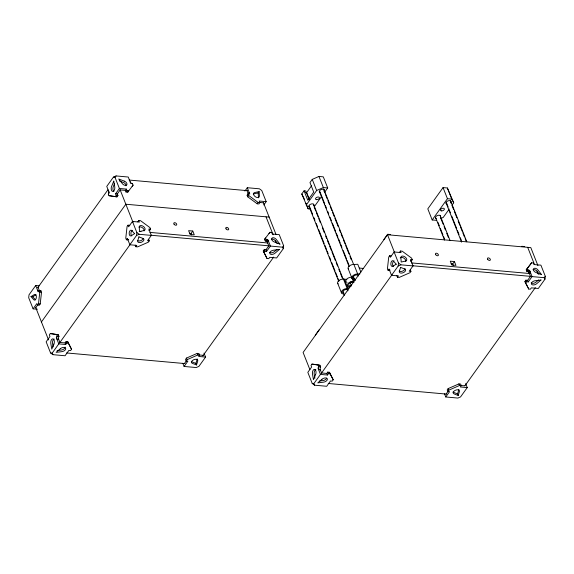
<?xml version="1.0" encoding="UTF-8"?>
<svg xmlns="http://www.w3.org/2000/svg" width="574" height="574" viewBox="0 0 574 574"><rect width="100%" height="100%" fill="white"/><g stroke="black" fill="none" stroke-linecap="round" stroke-linejoin="round"><path stroke-width="0.86" d="M37.532 305.11L38.487 303.782L39.785 292.123L39.154 290.537L40.89 290.695L41.515 292.281L40.216 303.94L39.269 305.268L37.532 305.11L36.908 303.524L33.098 308.841L37.425 309.228M148.644 239.272L149.269 240.858L148.322 242.192L137.573 246.877L135.844 246.727L136.799 245.399L129.868 244.775L136.533 235.476L136.856 232.556L132.465 221.456L139.396 222.081L138.764 220.495L140.501 220.653L149.943 227.613L150.567 229.205L149.62 230.533A2.267 1.392 35.6 0 0 148.881 230.705M268.517 241.324L267.886 239.738L266.63 239.631L265.676 240.958A1.837 1.126 35.6 0 1 267.384 242.221L268.819 245.823L265.963 249.812L264.227 249.654L263.272 250.982L267.025 258.508L268.754 258.666L269.708 257.331L276.639 257.956L283.312 248.657L283.635 245.744L279.237 234.637L272.306 234.02L271.681 232.434L269.945 232.276L264.571 239.329L265.202 240.915L266.932 241.066M410.31 269.794L410.934 271.38L409.987 272.707L399.246 277.4L397.509 277.249L398.464 275.915L391.533 275.298L398.198 265.992L398.521 263.079L394.13 251.979L401.061 252.603L400.43 251.017L402.166 251.168L411.608 258.135L412.232 259.721L411.285 261.055A2.267 1.392 35.6 0 0 410.704 261.148M544.977 279.179L545.3 276.266L540.902 265.159L533.971 264.542L533.346 262.949L531.61 262.799L526.236 269.845L526.867 271.43L528.604 271.588L530.484 276.345L527.628 280.334L528.252 281.92L526.523 281.762L525.569 283.09L528.69 289.031L530.426 289.181L531.373 287.854L538.304 288.478L544.977 279.179L544.195 277.694L532.062 276.603L528.252 281.92M196.523 364.971L197.721 361.089A3.322 1.887 -21.6 0 0 193.761 359.719A3.322 1.887 -21.6 0 0 192.455 363.392L196.523 364.971L195.892 363.385L197.09 359.503A3.322 1.887 -21.6 0 0 197.183 358.965M458.188 395.493L459.387 391.611A3.322 1.887 -21.6 0 0 455.426 390.241A3.322 1.887 -21.6 0 0 454.12 393.908L458.188 395.493L457.557 393.908L458.755 390.026A3.322 1.887 -21.6 0 0 458.848 389.488M114.592 183.486L113.365 186.399A3.322 1.808 -84.9 0 0 113.917 191.415M390.062 270.081L388.067 270.282L389.021 268.948L391.533 275.298M39.161 285.83L35.696 285.522L29.023 294.821L28.7 297.734L33.098 308.841M130.269 182.152L128.239 177.029L116.113 175.938L113.422 177.108L106.757 186.407L109.268 192.756L108.314 194.084L108.945 195.669L116.996 196.853L117.95 195.526L117.326 193.94L120.181 189.951L125.383 190.417L126.33 189.09L119.399 188.466L115.589 193.782L116.221 195.368L115.266 196.695M37.64 287.847L107.969 189.75M35.782 307.664L37.683 305.009M132.077 183.486L133.111 185.115L127.744 192.161L126.007 192.003L126.962 190.676L126.33 189.09M127.744 192.161L128.691 190.833L126.962 190.676M132.163 186.442L133.111 185.115M41.436 321.942L125.835 204.229L269.141 217.101M65.106 342.922L59.904 342.456L58.648 339.284A2.267 1.234 -84.9 0 1 58.971 336.371L58.347 334.786L52.026 333.752L50.29 333.594L49.342 334.929L49.967 336.515L46.157 341.824L50.555 352.931L52.916 354.667L65.041 355.758L68.851 350.449L70.588 350.599L71.542 349.272L67.789 341.752L66.06 341.595L65.106 342.922L65.73 344.508L58.799 343.883L52.134 353.189L52.916 354.667M129.76 225.338L128.024 225.187L127.069 226.515L125.771 238.174L126.402 239.76L128.397 239.559L126.402 239.76L126.624 239.444M132.465 221.456L128.655 226.773L128.024 225.187M137.81 221.822L138.764 220.495M59.488 343.037L130.341 244.215M65.73 344.508L66.684 343.18L66.06 341.595M149.462 230.633A2.267 1.392 35.6 0 1 150.567 229.205L148.838 229.048L151.349 235.39L147.54 240.707L149.269 240.858M191.659 234.953L191.056 233.431L192.771 231.042L188.609 230.669L190.116 234.472L194.277 234.845L192.771 231.042M244.911 191.042L247.294 187.72L259.419 188.81L261.78 190.546L266.178 201.653L263.796 204.975M266.178 201.653L259.247 201.029L259.871 202.615L258.924 203.942L257.188 203.792L247.746 196.825L247.114 195.239L248.068 193.904A2.267 1.392 35.6 0 0 249.173 192.477L248.219 193.804A2.267 1.392 35.6 0 1 248.284 194.378M247.746 196.825L248.7 195.49L248.068 193.904L249.805 194.062L247.294 187.72M258.415 197.843A3.322 2.045 35.6 0 0 258.451 197.255L258.171 192.921L259.125 191.594L254.777 192.52A3.322 2.045 35.6 0 0 255.215 196.652A3.322 2.045 35.6 0 0 259.405 195.928L259.125 191.594M257.188 203.792L258.142 202.457L259.871 202.615M264.571 239.329L265.525 237.995L266.157 239.58L265.202 240.915M268.991 233.604L269.945 232.276M309.852 208.972L308.123 208.814L301.773 193.998L304.062 190.812L305.791 190.97L309.25 199.687M324.647 192.197L327.697 187.942L323.298 176.842L318.965 176.455L312.249 179.389L309.967 182.575L313.734 192.089L307.829 200.326L304.062 190.812M267.384 242.221L268.338 240.893A1.837 1.126 35.6 0 0 266.63 239.631L266.157 239.58L266.558 239.616M205.578 357.071L198.647 356.447L199.601 355.119L198.97 353.534L197.241 353.376L186.493 358.068L185.546 359.396L186.17 360.981L187.906 361.139L184.096 366.456L196.222 367.539L198.913 366.37L205.578 357.071L204.007 353.103M309.164 198.941L306.652 192.599L311.653 185.624M186.17 360.981L187.124 359.654L197.865 354.962L199.601 355.119M263.904 252.567L264.858 251.24L264.227 249.654M184.419 363.536L186.32 360.881M264.858 251.24L266.587 251.398L270.397 246.081L268.367 240.951M306.172 205.105L316.647 190.489L323.363 187.554L327.697 187.942M202.801 355.909L273.654 257.087M314.487 206.367L321.598 196.452M343.396 293.931A4.147 2.361 -21.6 0 1 341.839 290.968A4.147 2.361 -21.6 0 1 347.205 288.622L348.074 288.693L349.501 286.706A4.147 2.361 -21.6 0 1 347.944 283.735A4.147 2.361 -21.6 0 1 353.311 281.389L354.266 280.062M315.248 335.223L319.058 329.906M383.834 239.559L387.644 234.249L390.593 234.515M537.924 265.597L530.807 247.616L387.5 234.744L303.101 352.458L309.888 369.62M326.771 373.444L321.569 372.978L320.314 369.807A2.267 1.234 -84.9 0 1 320.644 366.894L320.012 365.308L313.691 364.275L311.955 364.117L311.008 365.444L311.632 367.037L307.822 372.347L312.22 383.454L314.581 385.19L326.706 386.28L330.516 380.964L332.253 381.122L333.207 379.794L329.454 372.268L327.725 372.117L326.771 373.444L327.395 375.03L320.464 374.406L313.799 383.705L314.581 385.19M391.425 255.861L389.689 255.71L388.734 257.037L387.436 268.697L388.067 270.282L388.289 269.967M394.13 251.979L390.32 257.296L389.689 255.71M452.226 204.889L453.718 202.801L447.376 187.985L443.042 187.598L427.802 208.857L432.193 219.957L436.527 220.344M399.475 252.345L400.43 251.017M321.153 373.559L392.006 274.738M432.193 219.957L447.44 198.697L443.042 187.598M327.395 375.03L328.35 373.703L327.725 372.117M449.227 209.065L443.243 217.417L441.004 218.393M411.127 261.156A2.267 1.392 35.6 0 1 412.232 259.721L410.503 259.57L413.015 265.913L409.205 271.222L410.934 271.38M453.324 265.475L452.721 263.954L454.436 261.565L450.281 261.192L451.788 264.994L455.943 265.367L454.436 261.565M531.61 262.799L526.236 269.845M526.867 271.43L527.822 270.103L529.551 270.261L530.182 271.846M528.295 270.153L527.341 271.48A1.837 1.126 35.6 0 1 529.049 272.743L530.003 271.416A1.837 1.126 35.6 0 0 528.295 270.153L527.822 270.103L527.19 268.517M467.243 387.594L460.312 386.969L461.266 385.642L460.635 384.056L458.906 383.898L448.165 388.591L447.211 389.918L447.835 391.504L449.571 391.662L445.761 396.971L457.887 398.062L460.578 396.892L467.243 387.594L465.672 383.626M525.569 283.09L524.937 281.504L525.892 280.177L527.628 280.334M447.835 391.504L448.789 390.176L459.53 385.484L461.266 385.642M446.084 394.058L447.993 391.403M464.99 385.699L535.32 287.61M40.89 290.695L40.632 291.047A1.837 0.997 -84.9 0 1 40.481 291.176M119.399 188.466L115.008 177.366L116.113 175.938M270.397 246.081L282.53 247.172L283.635 245.744M544.195 277.694L545.3 276.266M276.912 249.446L274.523 251.512A3.322 1.887 -21.6 0 1 269.536 252.438M538.577 279.969L536.188 282.028A3.322 1.887 -21.6 0 1 531.201 282.953M351.582 282.099L350.276 282.925L351.467 285.938L348.805 285.701L348.741 283.807L351.345 282.157L354.014 282.394M30.974 296.622L34.275 294.62A2.906 1.586 -84.9 0 1 36.341 297.497A2.906 1.586 -84.9 0 1 33.715 299.614L30.974 296.622L32.711 296.78L36.004 294.771M136.533 235.476L139.217 234.3L151.349 235.39M398.198 265.992L400.882 264.822L413.015 265.913M258.171 192.921L253.823 193.847A3.322 2.045 35.6 0 0 253.256 194.041M57.12 350.571L61.188 350.068A3.322 1.887 -21.6 0 0 65.106 347.105M319.596 380.993L322.853 380.591A3.322 1.887 -21.6 0 0 326.685 378.166M348.626 269.292A4.147 2.361 -21.6 0 1 349.157 266.157A4.147 2.361 -21.6 0 1 353.914 264.492L357.767 264.27L360.888 272.155M354.739 279.394L353.878 279.316A4.147 2.361 -21.6 0 1 352.314 276.352A4.147 2.361 -21.6 0 1 357.688 274.006L359.991 273.87M132.486 183.522L130.75 183.371L130.126 181.786M447.44 198.697L451.767 199.092L453.718 202.801M305.382 192.484L306.652 192.599M129.136 180.049L247.523 190.683M259.161 202.435L263.495 202.823M115.589 193.782L117.326 193.94M116.221 195.368L117.95 195.526M108.945 195.669L116.996 196.853M521.773 246.296L524.722 246.562M189.391 233.281L191.056 233.431M139.188 231.43L140.974 231.587M149.9 232.391L267.771 242.981M150.991 235.24L269.378 245.873M451.056 263.803L452.721 263.954M411.565 262.914L530.326 273.583M412.656 265.762L531.043 276.395M359.274 268.072L363.385 268.445M338.151 283.908A4.147 2.361 -21.6 0 1 338.682 280.772A4.147 2.361 -21.6 0 1 343.439 279.1L346.904 279.416M37.575 290.279L39.484 290.86L38.056 287.265M39.785 292.123L41.515 292.281M38.487 303.782L40.216 303.94M50.29 333.594L58.347 334.786M58.971 336.371L57.242 336.213L56.288 337.541L58.799 343.883M58.648 339.284L56.919 339.126A2.267 1.234 -84.9 0 1 57.242 336.213L56.611 334.628M311.955 364.117L320.012 365.308M198.884 354.94L203.218 355.328M66.684 343.18L68.421 343.338L71.542 349.272M320.644 366.894L318.907 366.736L317.953 368.063L320.464 374.406M320.314 369.807L318.584 369.649A2.267 1.234 -84.9 0 1 318.907 366.736L318.283 365.15M460.549 385.463L464.883 385.85M328.35 373.703L330.086 373.853L333.207 379.794M66.591 352.953L184.979 363.586M328.256 383.475L446.644 394.108M113.422 177.108L115.008 177.366M312.22 383.454L313.799 383.705M50.555 352.931L52.134 353.189M119.32 180.91L123.216 182.41A2.906 1.787 35.6 0 1 125.979 185.797M457.557 393.908L453.496 392.322A3.322 1.887 -21.6 0 1 452.979 392.049M195.892 363.385L191.831 361.807A3.322 1.887 -21.6 0 1 191.314 361.534M398.521 263.079L400.882 264.822M248.7 195.49L258.142 202.457M136.856 232.556L139.217 234.3M32.711 296.78L35.452 299.772M539.108 274.028L537.077 271.423A2.906 1.787 35.6 0 0 532.988 269.758M277.443 243.505L275.412 240.901A2.906 1.787 35.6 0 0 271.323 239.236M524.937 281.504L527.671 286.699M301.773 193.998L303.337 196.968M282.53 247.172L283.312 248.657M263.272 250.982L267.025 258.508M127.808 239.588A1.837 0.997 -84.9 0 0 126.66 239.401L127.356 238.432L127.98 240.018M527.693 247.337L534.48 264.499M537.07 271.036L538.362 274.3M530.032 271.473L532.062 276.603M525.892 280.177L526.523 281.762M528.066 287.445L528.69 289.031M447.376 187.985L451.767 199.092M450.662 200.986L466.827 241.812M450.281 201.151L451.272 203.655M451.932 205.32L453.582 209.481M454.242 211.153L456.875 217.819M458.196 221.148L459.846 225.317M460.506 226.981L462.156 231.143M462.816 232.814L464.466 236.976M465.127 238.641L466.117 241.145M446.486 202.809L448.136 206.977M449.449 210.306L450.439 212.811M451.76 216.14L456.71 228.639M457.37 230.303L459.021 234.472M460.341 237.801L461.324 240.305M446.106 202.974L461.604 242.135M440.179 215.602L450.081 240.592M440.459 217.431L443.099 224.097M444.089 226.601L445.41 229.93M446.73 233.259L448.38 237.428M437.984 222.425L439.304 225.754M440.294 228.258L442.934 234.924M443.594 236.588L444.585 239.085M435.623 217.589L444.534 240.083M458.906 383.898L459.53 385.484M387.5 234.744L394.295 251.907M448.165 388.591L448.789 390.176M444.506 393.8L445.761 396.971M396.878 275.663L397.509 277.249M318.965 176.455L323.363 187.554M353.914 264.492L357.688 274.006M323.657 188.774L353.67 264.592M323.937 190.611L324.927 193.108M325.587 194.773L327.237 198.941M327.898 200.606L329.541 204.774M330.201 206.439L331.851 210.601M332.511 212.272L334.161 216.434M334.821 218.098L338.122 226.436M339.442 229.765L340.432 232.262M341.092 233.934L342.735 238.095M343.396 239.76L345.046 243.928M345.706 245.593L349.006 253.923M349.997 256.427L351.317 259.757M319.811 191.436L324.755 203.928M325.415 205.6L326.405 208.097M327.725 211.426L328.715 213.93M330.036 217.259L331.356 220.595M332.346 223.092L335.639 231.422M336.299 233.087L337.95 237.256M338.61 238.92L340.26 243.089M340.92 244.754L341.91 247.251M343.23 250.587L346.524 258.917M347.184 260.582L348.834 264.75M354.115 278.081L355.105 280.578M319.431 191.601L349.114 266.58M353.075 276.582L354.725 280.743M351.683 277.264L353.311 281.389M348.217 268.804L351.984 278.318M312.249 179.389L316.647 190.489M344.307 279.179L348.074 288.693M343.439 279.1L347.205 288.622M313.504 204.222L343.195 279.208M347.155 289.203L347.815 290.867M314.114 206.891L315.765 211.053M316.425 212.717L318.075 216.886M318.735 218.551L320.385 222.719M322.366 227.72L324.346 232.714M325.659 236.05L326.649 238.547M327.309 240.212L328.959 244.381M329.62 246.045L331.27 250.214M331.93 251.878L335.23 260.209M336.221 262.705L337.541 266.042M338.854 269.371L339.844 271.875M340.504 273.54L342.154 277.708M309.329 206.044L312.629 214.382M313.949 217.711L314.939 220.208M316.26 223.544L317.58 226.874M318.563 229.378L324.174 243.541M324.834 245.206L326.484 249.374M327.144 251.039L328.134 253.536M329.454 256.872L330.767 260.201M331.758 262.698L335.058 271.036M335.718 272.7L337.368 276.862M338.029 278.534L339.019 281.03M343.302 291.865L343.962 293.529M308.948 206.217L338.638 281.195M342.929 292.03L344.242 295.359M303.725 197.714L304.349 199.3M305.92 203.261L308.123 208.814M337.734 283.42L341.501 292.934M263.308 202.364L275.936 234.257M329.454 372.268L330.086 373.853M266.027 216.821L273.138 234.795M275.405 240.513L276.374 242.96M246.964 190.633L248.219 193.804M265.963 249.812L266.587 251.398M197.241 353.376L197.865 354.962M125.383 190.417L126.007 192.003M120.002 189.492L132.953 222.203M186.493 358.068L187.124 359.654M182.841 363.277L184.096 366.456M135.213 245.141L135.844 246.727M127.837 239.645L129.868 244.775M67.789 341.752L68.421 343.338M35.696 285.522L38.207 291.865L39.154 290.537L38.896 290.896A1.837 0.997 -84.9 0 1 37.748 290.709M35.595 307.205L48.546 339.916M389.646 270.533L389.473 270.11A1.837 0.997 -84.9 0 0 388.325 269.923M314.904 378.23L314.222 374.219A3.322 1.808 -84.9 0 1 315.851 369.563M53.102 346.904L52.557 343.704A3.322 1.808 -84.9 0 1 54.186 339.047M405 268.532A3.322 1.887 -21.6 0 1 402.718 271.057A3.322 1.887 -21.6 0 1 399.131 271.093M393.463 266.451A2.906 1.586 -84.9 0 1 392.616 263.473A2.906 1.586 -84.9 0 1 394.087 260.876M400.214 257.956A3.322 2.045 35.6 0 1 403.78 258.063A3.322 2.045 35.6 0 1 405.789 261.414M143.242 238.547A3.322 1.887 -21.6 0 1 140.644 240.693A3.322 1.887 -21.6 0 1 137.459 240.571M131.798 235.928A2.906 1.586 -84.9 0 1 130.951 232.951A2.906 1.586 -84.9 0 1 132.415 230.353M138.965 227.082A3.322 2.045 35.6 0 1 142.474 227.785A3.322 2.045 35.6 0 1 144.124 230.892M247.695 195.138A2.267 1.392 35.6 0 1 247.114 195.239M248.255 194.55A2.267 1.392 35.6 0 1 248.104 194.844M108.644 191.171A2.267 1.234 -84.9 0 1 108.314 194.084M132.013 183.479A1.837 1.126 35.6 0 1 130.298 182.216M309.587 207.185A2.698 1.535 -21.6 0 1 309.364 205.069A2.698 1.535 -21.6 0 1 312.801 203.87A2.698 1.535 -21.6 0 1 313.619 205.772M320.608 192.685A2.698 1.535 -21.6 0 1 319.596 190.755A2.698 1.535 -21.6 0 1 323.083 189.226A2.698 1.535 -21.6 0 1 324.102 191.156M446.744 203.949A2.698 1.535 -21.6 0 1 446.515 201.833A2.698 1.535 -21.6 0 1 449.951 200.627A2.698 1.535 -21.6 0 1 450.777 202.536M436.262 218.565A2.698 1.535 -21.6 0 1 437.323 215.58A2.698 1.535 -21.6 0 1 440.538 216.699M347.04 282.408A4.147 2.361 -21.6 0 1 346.918 278.935A4.147 2.361 -21.6 0 1 352.515 277.436M354.538 278.39A2.698 1.535 -21.6 0 1 354.445 275.62A2.698 1.535 -21.6 0 1 358.348 275.972M343.525 292.891A2.698 1.535 -21.6 0 1 344.271 290.064A2.698 1.535 -21.6 0 1 347.873 290.588M350.764 282.085A2.074 1.184 -21.6 0 1 350.255 282.264M138.922 236.875L137.724 240.75A3.322 1.887 -21.6 0 0 141.678 242.12A3.322 1.887 -21.6 0 0 142.983 238.454L138.922 236.875M400.587 267.398L399.389 271.272A3.322 1.887 -21.6 0 0 403.343 272.643A3.322 1.887 -21.6 0 0 404.648 268.976L400.587 267.398M113.781 181.14L111.636 186.249A3.322 1.808 -84.9 0 0 112.633 191.443A3.322 1.808 -84.9 0 0 114.735 186.751L113.781 181.14M53.92 344.048L51.775 349.157L50.828 343.546A3.322 1.808 -84.9 0 1 52.923 338.854A3.322 1.808 -84.9 0 1 53.92 344.048M315.585 374.571L313.44 379.679L312.493 374.069A3.322 1.808 -84.9 0 1 314.588 369.376A3.322 1.808 -84.9 0 1 315.585 374.571M60.292 348.748L56.116 352.357L61.82 351.654A3.322 1.887 -21.6 0 0 65.615 348.21A3.322 1.887 -21.6 0 0 60.292 348.748M279.323 249.482L275.154 253.098A3.322 1.887 -21.6 0 1 269.83 253.629A3.322 1.887 -21.6 0 1 273.626 250.185L279.323 249.482M321.957 379.271L317.781 382.88L323.485 382.176A3.322 1.887 -21.6 0 0 327.28 378.732A3.322 1.887 -21.6 0 0 321.957 379.271M540.988 280.004L536.819 283.613A3.322 1.887 -21.6 0 1 531.495 284.152A3.322 1.887 -21.6 0 1 535.291 280.708L540.988 280.004M134.581 233.668L131.281 235.677A2.906 1.586 -84.9 0 1 129.215 232.8A2.906 1.586 -84.9 0 1 131.841 230.683L134.581 233.668M396.247 264.191L392.946 266.2A2.906 1.586 -84.9 0 1 390.88 263.322A2.906 1.586 -84.9 0 1 393.506 261.206L396.247 264.191M143.859 230.59L139.518 231.516L139.238 227.182A3.322 2.045 35.6 0 1 143.421 226.457A3.322 2.045 35.6 0 1 143.859 230.59M405.524 261.113L401.183 262.038L400.903 257.697A3.322 2.045 35.6 0 1 405.086 256.98A3.322 2.045 35.6 0 1 405.524 261.113M541.591 274.645L536.13 272.55A2.906 1.787 35.6 0 1 533.576 268.74A2.906 1.787 35.6 0 1 538.025 270.096L541.591 274.645M124.171 181.083L118.718 178.98L122.276 183.537A2.906 1.787 35.6 0 0 126.732 184.893A2.906 1.787 35.6 0 0 124.171 181.083M279.918 244.129L274.465 242.027A2.906 1.787 35.6 0 1 271.911 238.217A2.906 1.787 35.6 0 1 276.359 239.573L279.918 244.129M487.706 259.362A1.657 1.019 35.6 0 0 490.246 260.137A1.657 1.019 35.6 0 0 488.79 257.963A1.657 1.019 35.6 0 0 487.706 259.362M435.716 254.691A1.657 1.019 35.6 0 0 438.263 255.466A1.657 1.019 35.6 0 0 436.8 253.292A1.657 1.019 35.6 0 0 435.716 254.691M226.041 228.839A1.657 1.019 35.6 0 0 228.581 229.614A1.657 1.019 35.6 0 0 227.125 227.44A1.657 1.019 35.6 0 0 226.041 228.839M174.051 224.169A1.657 1.019 35.6 0 0 176.598 224.951A1.657 1.019 35.6 0 0 175.135 222.769A1.657 1.019 35.6 0 0 174.051 224.169M316.518 199.666A2.074 1.184 -21.6 0 0 319.453 197.808A2.074 1.184 -21.6 0 0 316.446 197.542A2.074 1.184 -21.6 0 0 316.518 199.666M441.463 210.888A2.074 1.184 -21.6 0 0 444.391 209.036A2.074 1.184 -21.6 0 0 441.392 208.764A2.074 1.184 -21.6 0 0 441.463 210.888"/></g></svg>
